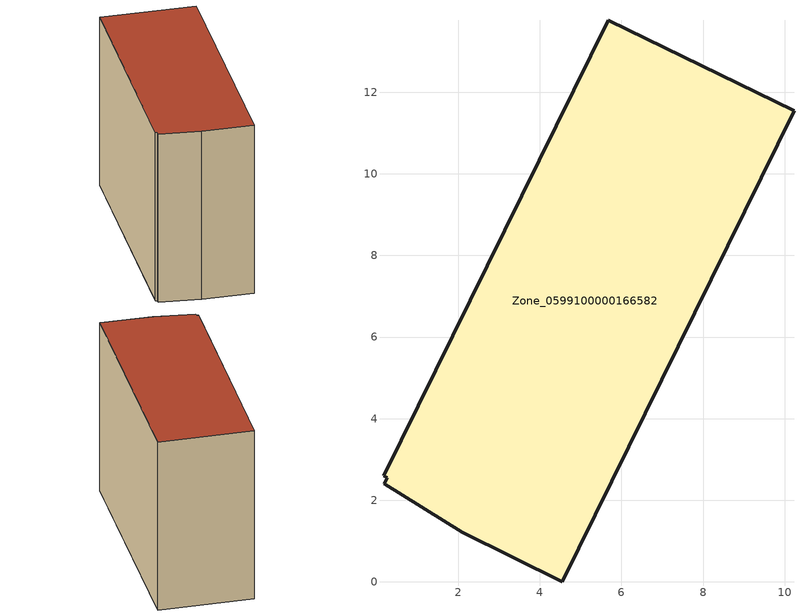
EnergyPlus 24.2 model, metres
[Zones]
Zone_0599100000166582
 floor ground (C_G): 0.25,2.55 0.17,2.6 5.68,13.77 10.23,11.55 4.55,0 2.1,1.22 0.18,2.41 z0
 wall outside (C_F): 10.23,11.55 5.68,13.77 0.17,2.6 0.25,2.55 0.18,2.41 2.1,1.22 4.55,0 10.23,11.55 z0:9.76
 roof outside (C_R): 0.17,2.6 0.25,2.55 0.18,2.41 2.1,1.22 4.55,0 10.23,11.55 5.68,13.77 z9.76
[BUILDING]
Pand.0599100000166582: North Axis=0; Terrain=City; Loads Convergence Tolerance Value=0.04; Temperature Convergence Tolerance Value=0.4; Solar Distribution=FullExterior; Maximum Number of Warmup Days=25; Minimum Number of Warmup Days=1
[Site:Location]
Rotterdam.The.Hague.AP_ZH_NLD Design_Conditions: Latitude=51.96; Longitude=4.45; Time Zone=1; Elevation=-4.5
[SITE:GROUNDTEMPERATURE:BUILDINGSURFACE]
18, 18, 18, 18, 18, 18, 18, 18, 18, 18, 18, 18
[MATERIAL] Thermal Absorptance=0.9; Solar Absorptance=0.7; Visible Absorptance=0.7
Name | Roughness | Thickness | Conductivity | Density | Specific Heat
G.TI.1946 | MediumSmooth | 0.15 | 1 | 540 | 1210
F.TI.1946 | Rough | 0.3 | 0.857143 | 1920 | 840
R.TI.1946 | MediumRough | 0.2 | 0.1 | 1500 | 1000
[CONSTRUCTION]
C_G: G.TI.1946
C_F: F.TI.1946
C_R: R.TI.1946
[ZONE]
Zone_0599100000166582: Type=1; Multiplier=1; Ceiling Height=Autocalculate; Volume=Autocalculate; Floor Area=autocalculate; Part of Total Floor Area=Yes
[ZONEINFILTRATION:DESIGNFLOWRATE]
Infil_Zone_0599100000166582: Zone or ZoneList or Space or SpaceList=Zone_0599100000166582; Schedule=AlwaysOn; Design Flow Rate Calculation Method=Flow/Area; Flow Rate per Floor Area=0.003; Constant Term Coefficient=1; Temperature Term Coefficient=0; Velocity Term Coefficient=0; Velocity Squared Term Coefficient=0
[HVACTEMPLATE:ZONE:IDEALLOADSAIRSYSTEM]
Zone_0599100000166582: Maximum Heating Supply Air Temperature=50; Minimum Cooling Supply Air Temperature=13; Maximum Heating Supply Air Humidity Ratio=0.0156; Minimum Cooling Supply Air Humidity Ratio=0.0077; Heating Limit=NoLimit; Cooling Limit=NoLimit; Dehumidification Control Type=ConstantSensibleHeatRatio; Cooling Sensible Heat Ratio=0.7; Dehumidification Setpoint=60; Humidification Control Type=None; Humidification Setpoint=30; Outdoor Air Method=None; Outdoor Air Flow Rate per Person=0.00944; Outdoor Air Flow Rate per Zone Floor Area=0; Outdoor Air Flow Rate per Zone=0; Demand Controlled Ventilation Type=None; Outdoor Air Economizer Type=NoEconomizer; Heat Recovery Type=None; Sensible Heat Recovery Effectiveness=0.7; Latent Heat Recovery Effectiveness=0.65
[ZONECONTROL:THERMOSTAT]
ThermostatControl_Zone_0599100000166582: Zone or ZoneList=Zone_0599100000166582; Control Type Schedule=DualSetpointControlType; Control 1=Thermostat_Zone_0599100000166582; Temperature Difference Between Cutout And Setpoint=0
[THERMOSTATSETPOINT:DUALSETPOINT]
Thermostat_Zone_0599100000166582: Heating Setpoint Temperature Schedule=HeatingSetpoint_Zone_0599100000166582; Cooling Setpoint Temperature Schedule=CoolingSetpoint_Zone_0599100000166582
[SCHEDULE:COMPACT]
HeatingSetpoint_Zone_0599100000166582: Through: 12/31, For: AllDays, Until: 24:00, 21
CoolingSetpoint_Zone_0599100000166582: Through: 12/31, For: AllDays, Until: 24:00, 24
DualSetpointControlType: Through: 12/31, For: AllDays, Until: 24:00, 4
AlwaysOn: Through: 12/31, For: AllDays, Until: 24:00, 1
